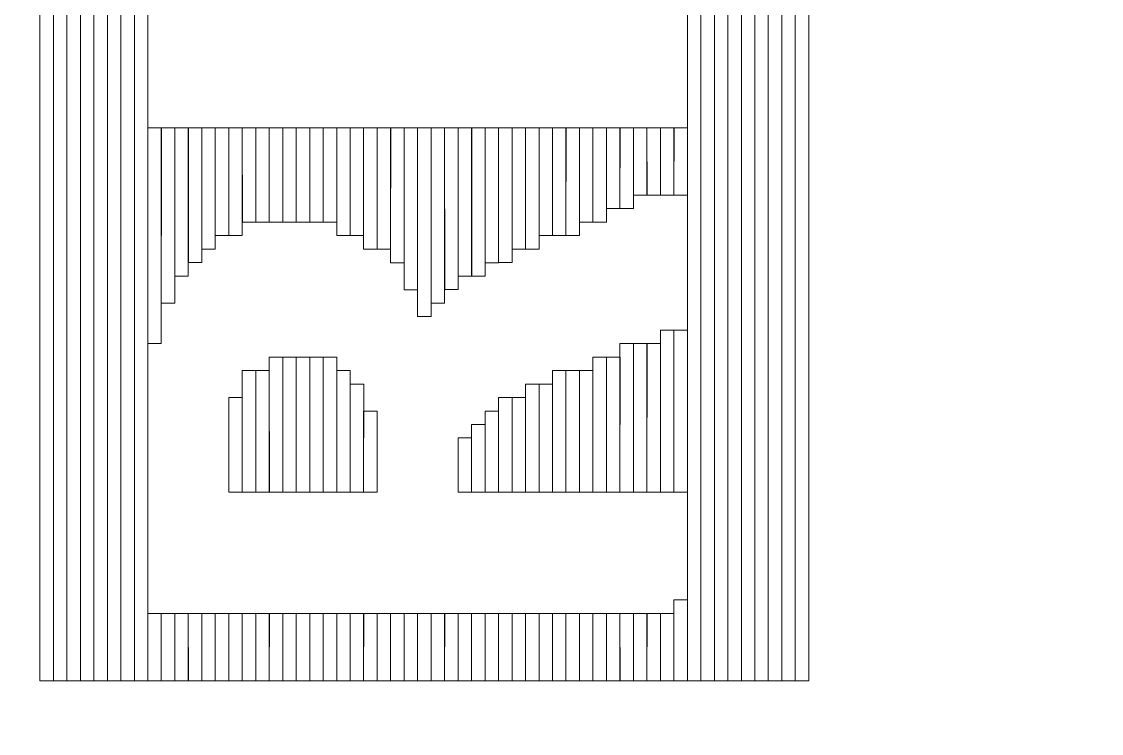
# Model space of a CAD drawing. Header units: millimetres. Extents: x -86 to 67, y -55 to 52.
# Drawn here: x -19.585 to -17.552, y -51.601 to -50.261 of the extents above; entities that cross this region are included whole.
import ezdxf

# ---------------------------------------------------------------- set-up
doc = ezdxf.new("R2010")
doc.units = ezdxf.units.MM
doc.header["$MEASUREMENT"] = 0
doc.layers.add('BG_OUTLINE', color=7, linetype='Continuous')
doc.layers.add('MA_PEN3', color=7, linetype='Continuous')

msp = doc.modelspace()

# ---------------------------------------------------------------- linework, layer by layer
at = {"layer": 'BG_OUTLINE', "color": 3, "lineweight": 9}
msp.add_open_spline([(-60.0926, 34.7331), (-60.0926, 34.7331), (63.7724, 34.7331), (63.7724, 34.7331), (63.7724, 34.7331), (64.585, 34.7336), (65.3646, 34.4113), (65.9396, 33.837), (65.9396, 33.837), (66.5146, 33.2627), (66.8379, 32.4797), (66.8384, 31.667), (66.8384, 31.667), (66.8384, 31.667), (66.8412, -52.28), (66.8412, -52.28), (66.8412, -52.28), (66.8412, -52.28), (66.8384, -52.1933), (66.8384, -52.1933), (66.8384, -52.1933), (66.8389, -53.006), (66.5166, -53.7856), (65.9424, -54.3606), (65.9424, -54.3606), (65.3681, -54.9356), (64.585, -55.2589), (63.7724, -55.2594), (63.7724, -55.2594), (63.7724, -55.2594), (-60.1869, -55.2594), (-60.1869, -55.2594), (-60.1869, -55.2594), (-60.1869, -55.2594), (-60.0853, -55.2518), (-60.0853, -55.2518), (-60.0853, -55.2518), (-60.8979, -55.2523), (-61.6775, -54.9299), (-62.2525, -54.3557), (-62.2525, -54.3557), (-62.8275, -53.7814), (-63.1508, -52.9984), (-63.1513, -52.1857), (-63.1513, -52.1857), (-63.1513, -52.1857), (-63.1587, 31.667), (-63.1587, 31.667), (-63.1587, 31.667), (-63.1592, 32.4797), (-62.8369, 33.2593), (-62.2626, 33.8343), (-62.2626, 33.8343), (-61.6883, 34.4093), (-60.9053, 34.7326), (-60.0926, 34.7331)], degree=3, knots=[0, 0, 0, 0, 0.071429, 0.071429, 0.071429, 0.071429, 0.142857, 0.142857, 0.142857, 0.142857, 0.214286, 0.214286, 0.214286, 0.214286, 0.285714, 0.285714, 0.285714, 0.285714, 0.357143, 0.357143, 0.357143, 0.357143, 0.428571, 0.428571, 0.428571, 0.428571, 0.5, 0.5, 0.5, 0.5, 0.571429, 0.571429, 0.571429, 0.571429, 0.642857, 0.642857, 0.642857, 0.642857, 0.714286, 0.714286, 0.714286, 0.714286, 0.785714, 0.785714, 0.785714, 0.785714, 0.857143, 0.857143, 0.857143, 0.857143, 0.928571, 0.928571, 0.928571, 0.928571, 1, 1, 1, 1], dxfattribs=at)
at = {"layer": 'MA_PEN3', "color": 5, "lineweight": 9}
for points in [[(-19.525, -51.5017), (-19.525, -51.5017), (-19.5504, -51.5017), (-19.5504, -51.5017), (-19.5504, -51.5017), (-19.5504, -51.5017), (-19.5504, -47.3615), (-19.5504, -47.3615), (-19.5504, -47.3615), (-19.5504, -47.3615), (-19.525, -47.3615), (-19.525, -47.3615), (-19.525, -47.3615), (-19.525, -47.3615), (-19.525, -51.5017), (-19.525, -51.5017)], [(-19.4996, -51.5017), (-19.4996, -51.5017), (-19.525, -51.5017), (-19.525, -51.5017), (-19.525, -51.5017), (-19.525, -51.5017), (-19.525, -47.3615), (-19.525, -47.3615), (-19.525, -47.3615), (-19.525, -47.3615), (-19.4996, -47.3615), (-19.4996, -47.3615), (-19.4996, -47.3615), (-19.4996, -47.3615), (-19.4996, -51.5017), (-19.4996, -51.5017)], [(-19.4742, -51.5017), (-19.4742, -51.5017), (-19.4996, -51.5017), (-19.4996, -51.5017), (-19.4996, -51.5017), (-19.4996, -51.5017), (-19.4996, -47.3615), (-19.4996, -47.3615), (-19.4996, -47.3615), (-19.4996, -47.3615), (-19.4742, -47.3615), (-19.4742, -47.3615), (-19.4742, -47.3615), (-19.4742, -47.3615), (-19.4742, -51.5017), (-19.4742, -51.5017)], [(-19.4488, -51.5017), (-19.4488, -51.5017), (-19.4742, -51.5017), (-19.4742, -51.5017), (-19.4742, -51.5017), (-19.4742, -51.5017), (-19.4742, -47.3615), (-19.4742, -47.3615), (-19.4742, -47.3615), (-19.4742, -47.3615), (-19.4488, -47.3615), (-19.4488, -47.3615), (-19.4488, -47.3615), (-19.4488, -47.3615), (-19.4488, -51.5017), (-19.4488, -51.5017)], [(-19.4232, -51.5017), (-19.4232, -51.5017), (-19.4486, -51.5017), (-19.4486, -51.5017), (-19.4486, -51.5017), (-19.4486, -51.5017), (-19.4488, -47.3615), (-19.4488, -47.3615), (-19.4488, -47.3615), (-19.4488, -47.3615), (-19.4234, -47.3615), (-19.4234, -47.3615), (-19.4234, -47.3615), (-19.4234, -47.3615), (-19.4232, -51.5017), (-19.4232, -51.5017)], [(-19.398, -51.5017), (-19.398, -51.5017), (-19.4234, -51.5017), (-19.4234, -51.5017), (-19.4234, -51.5017), (-19.4234, -51.5017), (-19.4234, -47.3615), (-19.4234, -47.3615), (-19.4234, -47.3615), (-19.4234, -47.3615), (-19.398, -47.3615), (-19.398, -47.3615), (-19.398, -47.3615), (-19.398, -47.3615), (-19.398, -51.5017), (-19.398, -51.5017)], [(-19.3726, -51.5017), (-19.3726, -51.5017), (-19.398, -51.5017), (-19.398, -51.5017), (-19.398, -51.5017), (-19.398, -51.5017), (-19.3978, -47.3615), (-19.3978, -47.3615), (-19.3978, -47.3615), (-19.3978, -47.3615), (-19.3724, -47.3615), (-19.3724, -47.3615), (-19.3724, -47.3615), (-19.3724, -47.3615), (-19.3726, -51.5017), (-19.3726, -51.5017)], [(-18.2802, -51.5017), (-18.2802, -51.5017), (-18.3056, -51.5017), (-18.3056, -51.5017), (-18.3056, -51.5017), (-18.3056, -51.5017), (-18.3058, -47.3615), (-18.3058, -47.3615), (-18.3058, -47.3615), (-18.3058, -47.3615), (-18.2804, -47.3615), (-18.2804, -47.3615), (-18.2804, -47.3615), (-18.2804, -47.3615), (-18.2802, -51.5017), (-18.2802, -51.5017)], [(-18.255, -51.5017), (-18.255, -51.5017), (-18.2804, -51.5017), (-18.2804, -51.5017), (-18.2804, -51.5017), (-18.2804, -51.5017), (-18.2804, -47.3615), (-18.2804, -47.3615), (-18.2804, -47.3615), (-18.2804, -47.3615), (-18.255, -47.3615), (-18.255, -47.3615), (-18.255, -47.3615), (-18.255, -47.3615), (-18.255, -51.5017), (-18.255, -51.5017)], [(-18.2296, -51.5017), (-18.2296, -51.5017), (-18.255, -51.5017), (-18.255, -51.5017), (-18.255, -51.5017), (-18.255, -51.5017), (-18.255, -47.3615), (-18.255, -47.3615), (-18.255, -47.3615), (-18.255, -47.3615), (-18.2296, -47.3615), (-18.2296, -47.3615), (-18.2296, -47.3615), (-18.2296, -47.3615), (-18.2296, -51.5017), (-18.2296, -51.5017)], [(-18.2042, -51.5017), (-18.2042, -51.5017), (-18.2296, -51.5017), (-18.2296, -51.5017), (-18.2296, -51.5017), (-18.2296, -51.5017), (-18.2296, -47.3615), (-18.2296, -47.3615), (-18.2296, -47.3615), (-18.2296, -47.3615), (-18.2042, -47.3615), (-18.2042, -47.3615), (-18.2042, -47.3615), (-18.2042, -47.3615), (-18.2042, -51.5017), (-18.2042, -51.5017)], [(-18.1788, -51.5017), (-18.1788, -51.5017), (-18.2042, -51.5017), (-18.2042, -51.5017), (-18.2042, -51.5017), (-18.2042, -51.5017), (-18.2042, -47.3615), (-18.2042, -47.3615), (-18.2042, -47.3615), (-18.2042, -47.3615), (-18.1788, -47.3615), (-18.1788, -47.3615), (-18.1788, -47.3615), (-18.1788, -47.3615), (-18.1788, -51.5017), (-18.1788, -51.5017)], [(-18.1534, -51.5017), (-18.1534, -51.5017), (-18.1788, -51.5017), (-18.1788, -51.5017), (-18.1788, -51.5017), (-18.1788, -51.5017), (-18.1786, -47.3615), (-18.1786, -47.3615), (-18.1786, -47.3615), (-18.1786, -47.3615), (-18.1532, -47.3615), (-18.1532, -47.3615), (-18.1532, -47.3615), (-18.1532, -47.3615), (-18.1534, -51.5017), (-18.1534, -51.5017)], [(-18.128, -51.5017), (-18.128, -51.5017), (-18.1534, -51.5017), (-18.1534, -51.5017), (-18.1534, -51.5017), (-18.1534, -51.5017), (-18.1534, -47.3615), (-18.1534, -47.3615), (-18.1534, -47.3615), (-18.1534, -47.3615), (-18.128, -47.3615), (-18.128, -47.3615), (-18.128, -47.3615), (-18.128, -47.3615), (-18.128, -51.5017), (-18.128, -51.5017)], [(-18.1026, -51.5017), (-18.1026, -51.5017), (-18.128, -51.5017), (-18.128, -51.5017), (-18.128, -51.5017), (-18.128, -51.5017), (-18.128, -47.3615), (-18.128, -47.3615), (-18.128, -47.3615), (-18.128, -47.3615), (-18.1026, -47.3615), (-18.1026, -47.3615), (-18.1026, -47.3615), (-18.1026, -47.3615), (-18.1026, -51.5017), (-18.1026, -51.5017)], [(-19.3472, -51.5017), (-19.3472, -51.5017), (-19.3726, -51.5017), (-19.3726, -51.5017), (-19.3726, -51.5017), (-19.3726, -51.5017), (-19.3726, -49.4951), (-19.3726, -49.4951), (-19.3726, -49.4951), (-19.3726, -49.4951), (-19.3472, -49.4951), (-19.3472, -49.4951), (-19.3472, -49.4951), (-19.3472, -49.4951), (-19.3472, -51.5017), (-19.3472, -51.5017)], [(-18.3058, -51.5017), (-18.3058, -51.5017), (-18.3312, -51.5017), (-18.3312, -51.5017), (-18.3312, -51.5017), (-18.3312, -51.5017), (-18.3312, -49.5713), (-18.3312, -49.5713), (-18.3312, -49.5713), (-18.3312, -49.5713), (-18.3058, -49.5713), (-18.3058, -49.5713), (-18.3058, -49.5713), (-18.3058, -49.5713), (-18.3058, -51.5017), (-18.3058, -51.5017)], [(-19.3218, -50.8667), (-19.3218, -50.8667), (-19.3472, -50.8667), (-19.3472, -50.8667), (-19.3472, -50.8667), (-19.3472, -50.8667), (-19.347, -50.4603), (-19.347, -50.4603), (-19.347, -50.4603), (-19.347, -50.4603), (-19.3216, -50.4603), (-19.3216, -50.4603), (-19.3216, -50.4603), (-19.3216, -50.4603), (-19.3218, -50.8667), (-19.3218, -50.8667)], [(-19.2964, -50.7905), (-19.2964, -50.7905), (-19.3218, -50.7905), (-19.3218, -50.7905), (-19.3218, -50.7905), (-19.3218, -50.7905), (-19.3218, -50.4603), (-19.3218, -50.4603), (-19.3218, -50.4603), (-19.3218, -50.4603), (-19.2964, -50.4603), (-19.2964, -50.4603), (-19.2964, -50.4603), (-19.2964, -50.4603), (-19.2964, -50.7905), (-19.2964, -50.7905)], [(-19.271, -50.7397), (-19.271, -50.7397), (-19.2964, -50.7397), (-19.2964, -50.7397), (-19.2964, -50.7397), (-19.2964, -50.7397), (-19.2964, -50.4603), (-19.2964, -50.4603), (-19.2964, -50.4603), (-19.2964, -50.4603), (-19.271, -50.4603), (-19.271, -50.4603), (-19.271, -50.4603), (-19.271, -50.4603), (-19.271, -50.7397), (-19.271, -50.7397)], [(-19.2454, -50.7143), (-19.2454, -50.7143), (-19.2708, -50.7143), (-19.2708, -50.7143), (-19.2708, -50.7143), (-19.2708, -50.7143), (-19.2708, -50.4603), (-19.2708, -50.4603), (-19.2708, -50.4603), (-19.2708, -50.4603), (-19.2454, -50.4603), (-19.2454, -50.4603), (-19.2454, -50.4603), (-19.2454, -50.4603), (-19.2454, -50.7143), (-19.2454, -50.7143)], [(-19.2202, -50.6889), (-19.2202, -50.6889), (-19.2456, -50.6889), (-19.2456, -50.6889), (-19.2456, -50.6889), (-19.2456, -50.6889), (-19.2456, -50.4603), (-19.2456, -50.4603), (-19.2456, -50.4603), (-19.2456, -50.4603), (-19.2202, -50.4603), (-19.2202, -50.4603), (-19.2202, -50.4603), (-19.2202, -50.4603), (-19.2202, -50.6889), (-19.2202, -50.6889)], [(-19.1948, -50.6635), (-19.1948, -50.6635), (-19.2202, -50.6635), (-19.2202, -50.6635), (-19.2202, -50.6635), (-19.2202, -50.6635), (-19.2202, -50.4603), (-19.2202, -50.4603), (-19.2202, -50.4603), (-19.2202, -50.4603), (-19.1948, -50.4603), (-19.1948, -50.4603), (-19.1948, -50.4603), (-19.1948, -50.4603), (-19.1948, -50.6635), (-19.1948, -50.6635)], [(-19.1694, -50.6635), (-19.1694, -50.6635), (-19.1948, -50.6635), (-19.1948, -50.6635), (-19.1948, -50.6635), (-19.1948, -50.6635), (-19.1948, -50.4603), (-19.1948, -50.4603), (-19.1948, -50.4603), (-19.1948, -50.4603), (-19.1694, -50.4603), (-19.1694, -50.4603), (-19.1694, -50.4603), (-19.1694, -50.4603), (-19.1694, -50.6635), (-19.1694, -50.6635)], [(-19.1438, -50.6381), (-19.1438, -50.6381), (-19.1692, -50.6381), (-19.1692, -50.6381), (-19.1692, -50.6381), (-19.1692, -50.6381), (-19.1694, -50.4606), (-19.1694, -50.4606), (-19.1694, -50.4606), (-19.1694, -50.4606), (-19.144, -50.4605), (-19.144, -50.4605), (-19.144, -50.4605), (-19.144, -50.4605), (-19.1438, -50.6381), (-19.1438, -50.6381)], [(-19.1186, -50.6381), (-19.1186, -50.6381), (-19.144, -50.6381), (-19.144, -50.6381), (-19.144, -50.6381), (-19.144, -50.6381), (-19.144, -50.4603), (-19.144, -50.4603), (-19.144, -50.4603), (-19.144, -50.4603), (-19.1186, -50.4603), (-19.1186, -50.4603), (-19.1186, -50.4603), (-19.1186, -50.4603), (-19.1186, -50.6381), (-19.1186, -50.6381)], [(-19.0932, -50.6381), (-19.0932, -50.6381), (-19.1186, -50.6381), (-19.1186, -50.6381), (-19.1186, -50.6381), (-19.1186, -50.6381), (-19.1186, -50.4603), (-19.1186, -50.4603), (-19.1186, -50.4603), (-19.1186, -50.4603), (-19.0932, -50.4603), (-19.0932, -50.4603), (-19.0932, -50.4603), (-19.0932, -50.4603), (-19.0932, -50.6381), (-19.0932, -50.6381)], [(-19.0676, -50.6381), (-19.0676, -50.6381), (-19.093, -50.6381), (-19.093, -50.6381), (-19.093, -50.6381), (-19.093, -50.6381), (-19.093, -50.4603), (-19.093, -50.4603), (-19.093, -50.4603), (-19.093, -50.4603), (-19.0676, -50.4603), (-19.0676, -50.4603), (-19.0676, -50.4603), (-19.0676, -50.4603), (-19.0676, -50.6381), (-19.0676, -50.6381)], [(-19.0424, -50.6381), (-19.0424, -50.6381), (-19.0678, -50.6381), (-19.0678, -50.6381), (-19.0678, -50.6381), (-19.0678, -50.6381), (-19.0678, -50.4603), (-19.0678, -50.4603), (-19.0678, -50.4603), (-19.0678, -50.4603), (-19.0424, -50.4603), (-19.0424, -50.4603), (-19.0424, -50.4603), (-19.0424, -50.4603), (-19.0424, -50.6381), (-19.0424, -50.6381)], [(-19.017, -50.6381), (-19.017, -50.6381), (-19.0424, -50.6381), (-19.0424, -50.6381), (-19.0424, -50.6381), (-19.0424, -50.6381), (-19.0424, -50.4603), (-19.0424, -50.4603), (-19.0424, -50.4603), (-19.0424, -50.4603), (-19.017, -50.4603), (-19.017, -50.4603), (-19.017, -50.4603), (-19.017, -50.4603), (-19.017, -50.6381), (-19.017, -50.6381)], [(-18.9916, -50.6381), (-18.9916, -50.6381), (-19.017, -50.6381), (-19.017, -50.6381), (-19.017, -50.6381), (-19.017, -50.6381), (-19.017, -50.4603), (-19.017, -50.4603), (-19.017, -50.4603), (-19.017, -50.4603), (-18.9916, -50.4603), (-18.9916, -50.4603), (-18.9916, -50.4603), (-18.9916, -50.4603), (-18.9916, -50.6381), (-18.9916, -50.6381)], [(-18.9662, -50.6635), (-18.9662, -50.6635), (-18.9916, -50.6635), (-18.9916, -50.6635), (-18.9916, -50.6635), (-18.9916, -50.6635), (-18.9916, -50.4605), (-18.9916, -50.4605), (-18.9916, -50.4605), (-18.9916, -50.4605), (-18.9662, -50.4605), (-18.9662, -50.4605), (-18.9662, -50.4605), (-18.9662, -50.4605), (-18.9662, -50.6635), (-18.9662, -50.6635)], [(-18.9408, -50.6635), (-18.9408, -50.6635), (-18.9662, -50.6635), (-18.9662, -50.6635), (-18.9662, -50.6635), (-18.9662, -50.6635), (-18.9662, -50.4603), (-18.9662, -50.4603), (-18.9662, -50.4603), (-18.9662, -50.4603), (-18.9408, -50.4603), (-18.9408, -50.4603), (-18.9408, -50.4603), (-18.9408, -50.4603), (-18.9408, -50.6635), (-18.9408, -50.6635)], [(-18.9154, -50.6889), (-18.9154, -50.6889), (-18.9408, -50.6889), (-18.9408, -50.6889), (-18.9408, -50.6889), (-18.9408, -50.6889), (-18.9408, -50.4603), (-18.9408, -50.4603), (-18.9408, -50.4603), (-18.9408, -50.4603), (-18.9154, -50.4603), (-18.9154, -50.4603), (-18.9154, -50.4603), (-18.9154, -50.4603), (-18.9154, -50.6889), (-18.9154, -50.6889)], [(-18.89, -50.6889), (-18.89, -50.6889), (-18.9154, -50.6889), (-18.9154, -50.6889), (-18.9154, -50.6889), (-18.9154, -50.6889), (-18.9152, -50.4603), (-18.9152, -50.4603), (-18.9152, -50.4603), (-18.9152, -50.4603), (-18.8898, -50.4603), (-18.8898, -50.4603), (-18.8898, -50.4603), (-18.8898, -50.4603), (-18.89, -50.6889), (-18.89, -50.6889)], [(-18.8646, -50.7145), (-18.8646, -50.7145), (-18.89, -50.7145), (-18.89, -50.7145), (-18.89, -50.7145), (-18.89, -50.7145), (-18.89, -50.4603), (-18.89, -50.4603), (-18.89, -50.4603), (-18.89, -50.4603), (-18.8646, -50.4603), (-18.8646, -50.4603), (-18.8646, -50.4603), (-18.8646, -50.4603), (-18.8646, -50.7145), (-18.8646, -50.7145)], [(-18.8392, -50.7653), (-18.8392, -50.7653), (-18.8646, -50.7653), (-18.8646, -50.7653), (-18.8646, -50.7653), (-18.8646, -50.7653), (-18.8646, -50.4603), (-18.8646, -50.4603), (-18.8646, -50.4603), (-18.8646, -50.4603), (-18.8392, -50.4603), (-18.8392, -50.4603), (-18.8392, -50.4603), (-18.8392, -50.4603), (-18.8392, -50.7653), (-18.8392, -50.7653)], [(-18.8138, -50.8159), (-18.8138, -50.8159), (-18.8392, -50.8159), (-18.8392, -50.8159), (-18.8392, -50.8159), (-18.8392, -50.8159), (-18.8392, -50.4603), (-18.8392, -50.4603), (-18.8392, -50.4603), (-18.8392, -50.4603), (-18.8138, -50.4603), (-18.8138, -50.4603), (-18.8138, -50.4603), (-18.8138, -50.4603), (-18.8138, -50.8159), (-18.8138, -50.8159)], [(-18.7884, -50.7905), (-18.7884, -50.7905), (-18.8138, -50.7905), (-18.8138, -50.7905), (-18.8138, -50.7905), (-18.8138, -50.7905), (-18.8138, -50.4605), (-18.8138, -50.4605), (-18.8138, -50.4605), (-18.8138, -50.4605), (-18.7884, -50.4605), (-18.7884, -50.4605), (-18.7884, -50.4605), (-18.7884, -50.4605), (-18.7884, -50.7905), (-18.7884, -50.7905)], [(-18.7628, -50.7651), (-18.7628, -50.7651), (-18.7882, -50.7651), (-18.7882, -50.7651), (-18.7882, -50.7651), (-18.7882, -50.7651), (-18.7884, -50.4603), (-18.7884, -50.4603), (-18.7884, -50.4603), (-18.7884, -50.4603), (-18.763, -50.4603), (-18.763, -50.4603), (-18.763, -50.4603), (-18.763, -50.4603), (-18.7628, -50.7651), (-18.7628, -50.7651)], [(-18.7376, -50.7397), (-18.7376, -50.7397), (-18.763, -50.7397), (-18.763, -50.7397), (-18.763, -50.7397), (-18.763, -50.7397), (-18.763, -50.4603), (-18.763, -50.4603), (-18.763, -50.4603), (-18.763, -50.4603), (-18.7376, -50.4603), (-18.7376, -50.4603), (-18.7376, -50.4603), (-18.7376, -50.4603), (-18.7376, -50.7397), (-18.7376, -50.7397)], [(-18.712, -50.7397), (-18.712, -50.7397), (-18.7374, -50.7397), (-18.7374, -50.7397), (-18.7374, -50.7397), (-18.7374, -50.7397), (-18.7374, -50.4603), (-18.7374, -50.4603), (-18.7374, -50.4603), (-18.7374, -50.4603), (-18.712, -50.4603), (-18.712, -50.4603), (-18.712, -50.4603), (-18.712, -50.4603), (-18.712, -50.7397), (-18.712, -50.7397)], [(-18.6868, -50.7145), (-18.6868, -50.7145), (-18.7122, -50.7145), (-18.7122, -50.7145), (-18.7122, -50.7145), (-18.7122, -50.7145), (-18.7122, -50.4603), (-18.7122, -50.4603), (-18.7122, -50.4603), (-18.7122, -50.4603), (-18.6868, -50.4603), (-18.6868, -50.4603), (-18.6868, -50.4603), (-18.6868, -50.4603), (-18.6868, -50.7145), (-18.6868, -50.7145)], [(-18.6614, -50.7143), (-18.6614, -50.7143), (-18.6868, -50.7143), (-18.6868, -50.7143), (-18.6868, -50.7143), (-18.6868, -50.7143), (-18.6868, -50.4603), (-18.6868, -50.4603), (-18.6868, -50.4603), (-18.6868, -50.4603), (-18.6614, -50.4603), (-18.6614, -50.4603), (-18.6614, -50.4603), (-18.6614, -50.4603), (-18.6614, -50.7143), (-18.6614, -50.7143)], [(-18.636, -50.6889), (-18.636, -50.6889), (-18.6614, -50.6889), (-18.6614, -50.6889), (-18.6614, -50.6889), (-18.6614, -50.6889), (-18.6612, -50.4603), (-18.6612, -50.4603), (-18.6612, -50.4603), (-18.6612, -50.4603), (-18.6358, -50.4603), (-18.6358, -50.4603), (-18.6358, -50.4603), (-18.6358, -50.4603), (-18.636, -50.6889), (-18.636, -50.6889)], [(-18.6106, -50.6889), (-18.6106, -50.6889), (-18.636, -50.6889), (-18.636, -50.6889), (-18.636, -50.6889), (-18.636, -50.6889), (-18.636, -50.4605), (-18.636, -50.4605), (-18.636, -50.4605), (-18.636, -50.4605), (-18.6106, -50.4605), (-18.6106, -50.4605), (-18.6106, -50.4605), (-18.6106, -50.4605), (-18.6106, -50.6889), (-18.6106, -50.6889)], [(-18.5852, -50.6635), (-18.5852, -50.6635), (-18.6106, -50.6635), (-18.6106, -50.6635), (-18.6106, -50.6635), (-18.6106, -50.6635), (-18.6106, -50.4603), (-18.6106, -50.4603), (-18.6106, -50.4603), (-18.6106, -50.4603), (-18.5852, -50.4603), (-18.5852, -50.4603), (-18.5852, -50.4603), (-18.5852, -50.4603), (-18.5852, -50.6635), (-18.5852, -50.6635)], [(-18.5598, -50.6635), (-18.5598, -50.6635), (-18.5852, -50.6635), (-18.5852, -50.6635), (-18.5852, -50.6635), (-18.5852, -50.6635), (-18.5852, -50.4603), (-18.5852, -50.4603), (-18.5852, -50.4603), (-18.5852, -50.4603), (-18.5598, -50.4603), (-18.5598, -50.4603), (-18.5598, -50.4603), (-18.5598, -50.4603), (-18.5598, -50.6635), (-18.5598, -50.6635)], [(-18.5344, -50.6635), (-18.5344, -50.6635), (-18.5598, -50.6635), (-18.5598, -50.6635), (-18.5598, -50.6635), (-18.5598, -50.6635), (-18.5596, -50.4603), (-18.5596, -50.4603), (-18.5596, -50.4603), (-18.5596, -50.4603), (-18.5342, -50.4603), (-18.5342, -50.4603), (-18.5342, -50.4603), (-18.5342, -50.4603), (-18.5344, -50.6635), (-18.5344, -50.6635)], [(-18.509, -50.6381), (-18.509, -50.6381), (-18.5344, -50.6381), (-18.5344, -50.6381), (-18.5344, -50.6381), (-18.5344, -50.6381), (-18.5344, -50.4603), (-18.5344, -50.4603), (-18.5344, -50.4603), (-18.5344, -50.4603), (-18.509, -50.4603), (-18.509, -50.4603), (-18.509, -50.4603), (-18.509, -50.4603), (-18.509, -50.6381), (-18.509, -50.6381)], [(-18.4836, -50.6381), (-18.4836, -50.6381), (-18.509, -50.6381), (-18.509, -50.6381), (-18.509, -50.6381), (-18.509, -50.6381), (-18.509, -50.4603), (-18.509, -50.4603), (-18.509, -50.4603), (-18.509, -50.4603), (-18.4836, -50.4603), (-18.4836, -50.4603), (-18.4836, -50.4603), (-18.4836, -50.4603), (-18.4836, -50.6381), (-18.4836, -50.6381)], [(-18.4582, -50.6127), (-18.4582, -50.6127), (-18.4836, -50.6127), (-18.4836, -50.6127), (-18.4836, -50.6127), (-18.4836, -50.6127), (-18.4834, -50.4603), (-18.4834, -50.4603), (-18.4834, -50.4603), (-18.4834, -50.4603), (-18.458, -50.4603), (-18.458, -50.4603), (-18.458, -50.4603), (-18.458, -50.4603), (-18.4582, -50.6127), (-18.4582, -50.6127)], [(-18.4328, -50.6127), (-18.4328, -50.6127), (-18.4582, -50.6127), (-18.4582, -50.6127), (-18.4582, -50.6127), (-18.4582, -50.6127), (-18.4582, -50.4605), (-18.4582, -50.4605), (-18.4582, -50.4605), (-18.4582, -50.4605), (-18.4328, -50.4605), (-18.4328, -50.4605), (-18.4328, -50.4605), (-18.4328, -50.4605), (-18.4328, -50.6127), (-18.4328, -50.6127)], [(-18.4072, -50.5873), (-18.4072, -50.5873), (-18.4326, -50.5873), (-18.4326, -50.5873), (-18.4326, -50.5873), (-18.4326, -50.5873), (-18.4328, -50.4603), (-18.4328, -50.4603), (-18.4328, -50.4603), (-18.4328, -50.4603), (-18.4074, -50.4603), (-18.4074, -50.4603), (-18.4074, -50.4603), (-18.4074, -50.4603), (-18.4072, -50.5873), (-18.4072, -50.5873)], [(-18.382, -50.5873), (-18.382, -50.5873), (-18.4074, -50.5873), (-18.4074, -50.5873), (-18.4074, -50.5873), (-18.4074, -50.5873), (-18.4074, -50.4603), (-18.4074, -50.4603), (-18.4074, -50.4603), (-18.4074, -50.4603), (-18.382, -50.4603), (-18.382, -50.4603), (-18.382, -50.4603), (-18.382, -50.4603), (-18.382, -50.5873), (-18.382, -50.5873)], [(-18.3566, -50.5873), (-18.3566, -50.5873), (-18.382, -50.5873), (-18.382, -50.5873), (-18.382, -50.5873), (-18.382, -50.5873), (-18.3818, -50.4603), (-18.3818, -50.4603), (-18.3818, -50.4603), (-18.3818, -50.4603), (-18.3564, -50.4603), (-18.3564, -50.4603), (-18.3564, -50.4603), (-18.3564, -50.4603), (-18.3566, -50.5873), (-18.3566, -50.5873)], [(-18.3312, -50.5873), (-18.3312, -50.5873), (-18.3566, -50.5873), (-18.3566, -50.5873), (-18.3566, -50.5873), (-18.3566, -50.5873), (-18.3566, -50.4603), (-18.3566, -50.4603), (-18.3566, -50.4603), (-18.3566, -50.4603), (-18.3312, -50.4603), (-18.3312, -50.4603), (-18.3312, -50.4603), (-18.3312, -50.4603), (-18.3312, -50.5873), (-18.3312, -50.5873)], [(-18.3566, -51.1461), (-18.3566, -51.1461), (-18.382, -51.1461), (-18.382, -51.1461), (-18.382, -51.1461), (-18.382, -51.1461), (-18.382, -50.8413), (-18.382, -50.8413), (-18.382, -50.8413), (-18.382, -50.8413), (-18.3566, -50.8413), (-18.3566, -50.8413), (-18.3566, -50.8413), (-18.3566, -50.8413), (-18.3566, -51.1461), (-18.3566, -51.1461)], [(-18.3312, -51.1461), (-18.3312, -51.1461), (-18.3566, -51.1461), (-18.3566, -51.1461), (-18.3566, -51.1461), (-18.3566, -51.1461), (-18.3566, -50.8413), (-18.3566, -50.8413), (-18.3566, -50.8413), (-18.3566, -50.8413), (-18.3312, -50.8413), (-18.3312, -50.8413), (-18.3312, -50.8413), (-18.3312, -50.8413), (-18.3312, -51.1461), (-18.3312, -51.1461)], [(-18.4328, -51.1461), (-18.4328, -51.1461), (-18.4582, -51.1461), (-18.4582, -51.1461), (-18.4582, -51.1461), (-18.4582, -51.1461), (-18.4582, -50.8667), (-18.4582, -50.8667), (-18.4582, -50.8667), (-18.4582, -50.8667), (-18.4328, -50.8667), (-18.4328, -50.8667), (-18.4328, -50.8667), (-18.4328, -50.8667), (-18.4328, -51.1461), (-18.4328, -51.1461)], [(-18.4074, -51.1461), (-18.4074, -51.1461), (-18.4328, -51.1461), (-18.4328, -51.1461), (-18.4328, -51.1461), (-18.4328, -51.1461), (-18.4326, -50.8667), (-18.4326, -50.8667), (-18.4326, -50.8667), (-18.4326, -50.8667), (-18.4072, -50.8667), (-18.4072, -50.8667), (-18.4072, -50.8667), (-18.4072, -50.8667), (-18.4074, -51.1461), (-18.4074, -51.1461)], [(-18.382, -51.1461), (-18.382, -51.1461), (-18.4074, -51.1461), (-18.4074, -51.1461), (-18.4074, -51.1461), (-18.4074, -51.1461), (-18.4074, -50.8667), (-18.4074, -50.8667), (-18.4074, -50.8667), (-18.4074, -50.8667), (-18.382, -50.8667), (-18.382, -50.8667), (-18.382, -50.8667), (-18.382, -50.8667), (-18.382, -51.1461), (-18.382, -51.1461)], [(-19.0932, -51.1461), (-19.0932, -51.1461), (-19.1186, -51.1461), (-19.1186, -51.1461), (-19.1186, -51.1461), (-19.1186, -51.1461), (-19.1186, -50.8921), (-19.1186, -50.8921), (-19.1186, -50.8921), (-19.1186, -50.8921), (-19.0932, -50.8921), (-19.0932, -50.8921), (-19.0932, -50.8921), (-19.0932, -50.8921), (-19.0932, -51.1461), (-19.0932, -51.1461)], [(-19.0678, -51.1461), (-19.0678, -51.1461), (-19.0932, -51.1461), (-19.0932, -51.1461), (-19.0932, -51.1461), (-19.0932, -51.1461), (-19.093, -50.8921), (-19.093, -50.8921), (-19.093, -50.8921), (-19.093, -50.8921), (-19.0676, -50.8921), (-19.0676, -50.8921), (-19.0676, -50.8921), (-19.0676, -50.8921), (-19.0678, -51.1461), (-19.0678, -51.1461)], [(-19.0424, -51.1461), (-19.0424, -51.1461), (-19.0678, -51.1461), (-19.0678, -51.1461), (-19.0678, -51.1461), (-19.0678, -51.1461), (-19.0678, -50.8923), (-19.0678, -50.8923), (-19.0678, -50.8923), (-19.0678, -50.8923), (-19.0424, -50.8923), (-19.0424, -50.8923), (-19.0424, -50.8923), (-19.0424, -50.8923), (-19.0424, -51.1461), (-19.0424, -51.1461)], [(-19.017, -51.1461), (-19.017, -51.1461), (-19.0424, -51.1461), (-19.0424, -51.1461), (-19.0424, -51.1461), (-19.0424, -51.1461), (-19.0424, -50.8921), (-19.0424, -50.8921), (-19.0424, -50.8921), (-19.0424, -50.8921), (-19.017, -50.8921), (-19.017, -50.8921), (-19.017, -50.8921), (-19.017, -50.8921), (-19.017, -51.1461), (-19.017, -51.1461)], [(-18.9916, -51.1461), (-18.9916, -51.1461), (-19.017, -51.1461), (-19.017, -51.1461), (-19.017, -51.1461), (-19.017, -51.1461), (-19.017, -50.8921), (-19.017, -50.8921), (-19.017, -50.8921), (-19.017, -50.8921), (-18.9916, -50.8921), (-18.9916, -50.8921), (-18.9916, -50.8921), (-18.9916, -50.8921), (-18.9916, -51.1461), (-18.9916, -51.1461)], [(-18.4836, -51.1461), (-18.4836, -51.1461), (-18.509, -51.1461), (-18.509, -51.1461), (-18.509, -51.1461), (-18.509, -51.1461), (-18.509, -50.8921), (-18.509, -50.8921), (-18.509, -50.8921), (-18.509, -50.8921), (-18.4836, -50.8921), (-18.4836, -50.8921), (-18.4836, -50.8921), (-18.4836, -50.8921), (-18.4836, -51.1461), (-18.4836, -51.1461)], [(-18.4582, -51.1461), (-18.4582, -51.1461), (-18.4836, -51.1461), (-18.4836, -51.1461), (-18.4836, -51.1461), (-18.4836, -51.1461), (-18.4834, -50.8921), (-18.4834, -50.8921), (-18.4834, -50.8921), (-18.4834, -50.8921), (-18.458, -50.8921), (-18.458, -50.8921), (-18.458, -50.8921), (-18.458, -50.8921), (-18.4582, -51.1461), (-18.4582, -51.1461)], [(-19.144, -51.1461), (-19.144, -51.1461), (-19.1694, -51.1461), (-19.1694, -51.1461), (-19.1694, -51.1461), (-19.1694, -51.1461), (-19.1694, -50.9175), (-19.1694, -50.9175), (-19.1694, -50.9175), (-19.1694, -50.9175), (-19.144, -50.9175), (-19.144, -50.9175), (-19.144, -50.9175), (-19.144, -50.9175), (-19.144, -51.1461), (-19.144, -51.1461)], [(-19.1184, -51.1461), (-19.1184, -51.1461), (-19.1438, -51.1461), (-19.1438, -51.1461), (-19.1438, -51.1461), (-19.1438, -51.1461), (-19.144, -50.9175), (-19.144, -50.9175), (-19.144, -50.9175), (-19.144, -50.9175), (-19.1186, -50.9175), (-19.1186, -50.9175), (-19.1186, -50.9175), (-19.1186, -50.9175), (-19.1184, -51.1461), (-19.1184, -51.1461)], [(-18.9662, -51.1461), (-18.9662, -51.1461), (-18.9916, -51.1461), (-18.9916, -51.1461), (-18.9916, -51.1461), (-18.9916, -51.1461), (-18.9916, -50.9175), (-18.9916, -50.9175), (-18.9916, -50.9175), (-18.9916, -50.9175), (-18.9662, -50.9175), (-18.9662, -50.9175), (-18.9662, -50.9175), (-18.9662, -50.9175), (-18.9662, -51.1461), (-18.9662, -51.1461)], [(-18.5598, -51.1461), (-18.5598, -51.1461), (-18.5852, -51.1461), (-18.5852, -51.1461), (-18.5852, -51.1461), (-18.5852, -51.1461), (-18.5852, -50.9175), (-18.5852, -50.9175), (-18.5852, -50.9175), (-18.5852, -50.9175), (-18.5598, -50.9175), (-18.5598, -50.9175), (-18.5598, -50.9175), (-18.5598, -50.9175), (-18.5598, -51.1461), (-18.5598, -51.1461)], [(-18.5344, -51.1461), (-18.5344, -51.1461), (-18.5598, -51.1461), (-18.5598, -51.1461), (-18.5598, -51.1461), (-18.5598, -51.1461), (-18.5598, -50.9175), (-18.5598, -50.9175), (-18.5598, -50.9175), (-18.5598, -50.9175), (-18.5344, -50.9175), (-18.5344, -50.9175), (-18.5344, -50.9175), (-18.5344, -50.9175), (-18.5344, -51.1461), (-18.5344, -51.1461)], [(-18.509, -51.1461), (-18.509, -51.1461), (-18.5344, -51.1461), (-18.5344, -51.1461), (-18.5344, -51.1461), (-18.5344, -51.1461), (-18.5344, -50.9175), (-18.5344, -50.9175), (-18.5344, -50.9175), (-18.5344, -50.9175), (-18.509, -50.9175), (-18.509, -50.9175), (-18.509, -50.9175), (-18.509, -50.9175), (-18.509, -51.1461), (-18.509, -51.1461)], [(-18.9408, -51.1461), (-18.9408, -51.1461), (-18.9662, -51.1461), (-18.9662, -51.1461), (-18.9662, -51.1461), (-18.9662, -51.1461), (-18.966, -50.9429), (-18.966, -50.9429), (-18.966, -50.9429), (-18.966, -50.9429), (-18.9406, -50.9429), (-18.9406, -50.9429), (-18.9406, -50.9429), (-18.9406, -50.9429), (-18.9408, -51.1461), (-18.9408, -51.1461)], [(-18.6106, -51.1461), (-18.6106, -51.1461), (-18.636, -51.1461), (-18.636, -51.1461), (-18.636, -51.1461), (-18.636, -51.1461), (-18.636, -50.9429), (-18.636, -50.9429), (-18.636, -50.9429), (-18.636, -50.9429), (-18.6106, -50.9429), (-18.6106, -50.9429), (-18.6106, -50.9429), (-18.6106, -50.9429), (-18.6106, -51.1461), (-18.6106, -51.1461)], [(-18.5852, -51.1461), (-18.5852, -51.1461), (-18.6106, -51.1461), (-18.6106, -51.1461), (-18.6106, -51.1461), (-18.6106, -51.1461), (-18.6104, -50.9429), (-18.6104, -50.9429), (-18.6104, -50.9429), (-18.6104, -50.9429), (-18.585, -50.9429), (-18.585, -50.9429), (-18.585, -50.9429), (-18.585, -50.9429), (-18.5852, -51.1461), (-18.5852, -51.1461)], [(-19.1694, -51.1461), (-19.1694, -51.1461), (-19.1948, -51.1461), (-19.1948, -51.1461), (-19.1948, -51.1461), (-19.1948, -51.1461), (-19.1948, -50.9683), (-19.1948, -50.9683), (-19.1948, -50.9683), (-19.1948, -50.9683), (-19.1694, -50.9683), (-19.1694, -50.9683), (-19.1694, -50.9683), (-19.1694, -50.9683), (-19.1694, -51.1461), (-19.1694, -51.1461)], [(-18.6614, -51.1461), (-18.6614, -51.1461), (-18.6868, -51.1461), (-18.6868, -51.1461), (-18.6868, -51.1461), (-18.6868, -51.1461), (-18.6868, -50.9683), (-18.6868, -50.9683), (-18.6868, -50.9683), (-18.6868, -50.9683), (-18.6614, -50.9683), (-18.6614, -50.9683), (-18.6614, -50.9683), (-18.6614, -50.9683), (-18.6614, -51.1461), (-18.6614, -51.1461)], [(-18.6358, -51.1461), (-18.6358, -51.1461), (-18.6612, -51.1461), (-18.6612, -51.1461), (-18.6612, -51.1461), (-18.6612, -51.1461), (-18.6614, -50.9683), (-18.6614, -50.9683), (-18.6614, -50.9683), (-18.6614, -50.9683), (-18.636, -50.9683), (-18.636, -50.9683), (-18.636, -50.9683), (-18.636, -50.9683), (-18.6358, -51.1461), (-18.6358, -51.1461)], [(-18.9154, -51.1461), (-18.9154, -51.1461), (-18.9408, -51.1461), (-18.9408, -51.1461), (-18.9408, -51.1461), (-18.9408, -51.1461), (-18.9408, -50.9937), (-18.9408, -50.9937), (-18.9408, -50.9937), (-18.9408, -50.9937), (-18.9154, -50.9937), (-18.9154, -50.9937), (-18.9154, -50.9937), (-18.9154, -50.9937), (-18.9154, -51.1461), (-18.9154, -51.1461)], [(-18.6868, -51.1461), (-18.6868, -51.1461), (-18.7122, -51.1461), (-18.7122, -51.1461), (-18.7122, -51.1461), (-18.7122, -51.1461), (-18.7122, -50.9937), (-18.7122, -50.9937), (-18.7122, -50.9937), (-18.7122, -50.9937), (-18.6868, -50.9937), (-18.6868, -50.9937), (-18.6868, -50.9937), (-18.6868, -50.9937), (-18.6868, -51.1461), (-18.6868, -51.1461)], [(-18.7122, -51.1461), (-18.7122, -51.1461), (-18.7376, -51.1461), (-18.7376, -51.1461), (-18.7376, -51.1461), (-18.7376, -51.1461), (-18.7376, -51.0191), (-18.7376, -51.0191), (-18.7376, -51.0191), (-18.7376, -51.0191), (-18.7122, -51.0191), (-18.7122, -51.0191), (-18.7122, -51.0191), (-18.7122, -51.0191), (-18.7122, -51.1461), (-18.7122, -51.1461)], [(-18.7376, -51.1461), (-18.7376, -51.1461), (-18.763, -51.1461), (-18.763, -51.1461), (-18.763, -51.1461), (-18.763, -51.1461), (-18.763, -51.0442), (-18.763, -51.0442), (-18.763, -51.0442), (-18.763, -51.0442), (-18.7376, -51.0442), (-18.7376, -51.0442), (-18.7376, -51.0442), (-18.7376, -51.0442), (-18.7376, -51.1461), (-18.7376, -51.1461)], [(-18.3312, -51.5017), (-18.3312, -51.5017), (-18.3566, -51.5017), (-18.3566, -51.5017), (-18.3566, -51.5017), (-18.3566, -51.5017), (-18.3566, -51.3493), (-18.3566, -51.3493), (-18.3566, -51.3493), (-18.3566, -51.3493), (-18.3312, -51.3493), (-18.3312, -51.3493), (-18.3312, -51.3493), (-18.3312, -51.3493), (-18.3312, -51.5017), (-18.3312, -51.5017)], [(-19.3218, -51.5017), (-19.3218, -51.5017), (-19.3472, -51.5017), (-19.3472, -51.5017), (-19.3472, -51.5017), (-19.3472, -51.5017), (-19.3472, -51.3747), (-19.3472, -51.3747), (-19.3472, -51.3747), (-19.3472, -51.3747), (-19.3218, -51.3747), (-19.3218, -51.3747), (-19.3218, -51.3747), (-19.3218, -51.3747), (-19.3218, -51.5017), (-19.3218, -51.5017)], [(-19.2964, -51.5017), (-19.2964, -51.5017), (-19.3218, -51.5017), (-19.3218, -51.5017), (-19.3218, -51.5017), (-19.3218, -51.5017), (-19.3218, -51.3747), (-19.3218, -51.3747), (-19.3218, -51.3747), (-19.3218, -51.3747), (-19.2964, -51.3747), (-19.2964, -51.3747), (-19.2964, -51.3747), (-19.2964, -51.3747), (-19.2964, -51.5017), (-19.2964, -51.5017)], [(-19.271, -51.5017), (-19.271, -51.5017), (-19.2964, -51.5017), (-19.2964, -51.5017), (-19.2964, -51.5017), (-19.2964, -51.5017), (-19.2964, -51.3749), (-19.2964, -51.3749), (-19.2964, -51.3749), (-19.2964, -51.3749), (-19.271, -51.3749), (-19.271, -51.3749), (-19.271, -51.3749), (-19.271, -51.3749), (-19.271, -51.5017), (-19.271, -51.5017)], [(-19.2454, -51.5017), (-19.2454, -51.5017), (-19.2708, -51.5017), (-19.2708, -51.5017), (-19.2708, -51.5017), (-19.2708, -51.5017), (-19.271, -51.3747), (-19.271, -51.3747), (-19.271, -51.3747), (-19.271, -51.3747), (-19.2456, -51.3747), (-19.2456, -51.3747), (-19.2456, -51.3747), (-19.2456, -51.3747), (-19.2454, -51.5017), (-19.2454, -51.5017)], [(-19.2202, -51.5017), (-19.2202, -51.5017), (-19.2456, -51.5017), (-19.2456, -51.5017), (-19.2456, -51.5017), (-19.2456, -51.5017), (-19.2456, -51.3747), (-19.2456, -51.3747), (-19.2456, -51.3747), (-19.2456, -51.3747), (-19.2202, -51.3747), (-19.2202, -51.3747), (-19.2202, -51.3747), (-19.2202, -51.3747), (-19.2202, -51.5017), (-19.2202, -51.5017)], [(-19.1948, -51.5017), (-19.1948, -51.5017), (-19.2202, -51.5017), (-19.2202, -51.5017), (-19.2202, -51.5017), (-19.2202, -51.5017), (-19.2202, -51.3749), (-19.2202, -51.3749), (-19.2202, -51.3749), (-19.2202, -51.3749), (-19.1948, -51.3749), (-19.1948, -51.3749), (-19.1948, -51.3749), (-19.1948, -51.3749), (-19.1948, -51.5017), (-19.1948, -51.5017)], [(-19.1694, -51.5017), (-19.1694, -51.5017), (-19.1948, -51.5017), (-19.1948, -51.5017), (-19.1948, -51.5017), (-19.1948, -51.5017), (-19.1948, -51.3747), (-19.1948, -51.3747), (-19.1948, -51.3747), (-19.1948, -51.3747), (-19.1694, -51.3747), (-19.1694, -51.3747), (-19.1694, -51.3747), (-19.1694, -51.3747), (-19.1694, -51.5017), (-19.1694, -51.5017)], [(-19.144, -51.5017), (-19.144, -51.5017), (-19.1694, -51.5017), (-19.1694, -51.5017), (-19.1694, -51.5017), (-19.1694, -51.5017), (-19.1694, -51.3747), (-19.1694, -51.3747), (-19.1694, -51.3747), (-19.1694, -51.3747), (-19.144, -51.3747), (-19.144, -51.3747), (-19.144, -51.3747), (-19.144, -51.3747), (-19.144, -51.5017), (-19.144, -51.5017)], [(-19.1186, -51.5017), (-19.1186, -51.5017), (-19.144, -51.5017), (-19.144, -51.5017), (-19.144, -51.5017), (-19.144, -51.5017), (-19.1438, -51.3747), (-19.1438, -51.3747), (-19.1438, -51.3747), (-19.1438, -51.3747), (-19.1184, -51.3747), (-19.1184, -51.3747), (-19.1184, -51.3747), (-19.1184, -51.3747), (-19.1186, -51.5017), (-19.1186, -51.5017)], [(-19.0932, -51.5017), (-19.0932, -51.5017), (-19.1186, -51.5017), (-19.1186, -51.5017), (-19.1186, -51.5017), (-19.1186, -51.5017), (-19.1186, -51.3749), (-19.1186, -51.3749), (-19.1186, -51.3749), (-19.1186, -51.3749), (-19.0932, -51.3749), (-19.0932, -51.3749), (-19.0932, -51.3749), (-19.0932, -51.3749), (-19.0932, -51.5017), (-19.0932, -51.5017)], [(-19.0678, -51.5017), (-19.0678, -51.5017), (-19.0932, -51.5017), (-19.0932, -51.5017), (-19.0932, -51.5017), (-19.0932, -51.5017), (-19.0932, -51.3747), (-19.0932, -51.3747), (-19.0932, -51.3747), (-19.0932, -51.3747), (-19.0678, -51.3747), (-19.0678, -51.3747), (-19.0678, -51.3747), (-19.0678, -51.3747), (-19.0678, -51.5017), (-19.0678, -51.5017)], [(-19.0424, -51.5017), (-19.0424, -51.5017), (-19.0678, -51.5017), (-19.0678, -51.5017), (-19.0678, -51.5017), (-19.0678, -51.5017), (-19.0678, -51.3747), (-19.0678, -51.3747), (-19.0678, -51.3747), (-19.0678, -51.3747), (-19.0424, -51.3747), (-19.0424, -51.3747), (-19.0424, -51.3747), (-19.0424, -51.3747), (-19.0424, -51.5017), (-19.0424, -51.5017)], [(-19.017, -51.5017), (-19.017, -51.5017), (-19.0424, -51.5017), (-19.0424, -51.5017), (-19.0424, -51.5017), (-19.0424, -51.5017), (-19.0424, -51.3749), (-19.0424, -51.3749), (-19.0424, -51.3749), (-19.0424, -51.3749), (-19.017, -51.3749), (-19.017, -51.3749), (-19.017, -51.3749), (-19.017, -51.3749), (-19.017, -51.5017), (-19.017, -51.5017)], [(-18.9916, -51.5017), (-18.9916, -51.5017), (-19.017, -51.5017), (-19.017, -51.5017), (-19.017, -51.5017), (-19.017, -51.5017), (-19.017, -51.3747), (-19.017, -51.3747), (-19.017, -51.3747), (-19.017, -51.3747), (-18.9916, -51.3747), (-18.9916, -51.3747), (-18.9916, -51.3747), (-18.9916, -51.3747), (-18.9916, -51.5017), (-18.9916, -51.5017)], [(-18.9662, -51.5017), (-18.9662, -51.5017), (-18.9916, -51.5017), (-18.9916, -51.5017), (-18.9916, -51.5017), (-18.9916, -51.5017), (-18.9916, -51.3747), (-18.9916, -51.3747), (-18.9916, -51.3747), (-18.9916, -51.3747), (-18.9662, -51.3747), (-18.9662, -51.3747), (-18.9662, -51.3747), (-18.9662, -51.3747), (-18.9662, -51.5017), (-18.9662, -51.5017)], [(-18.9408, -51.5017), (-18.9408, -51.5017), (-18.9662, -51.5017), (-18.9662, -51.5017), (-18.9662, -51.5017), (-18.9662, -51.5017), (-18.966, -51.3747), (-18.966, -51.3747), (-18.966, -51.3747), (-18.966, -51.3747), (-18.9406, -51.3747), (-18.9406, -51.3747), (-18.9406, -51.3747), (-18.9406, -51.3747), (-18.9408, -51.5017), (-18.9408, -51.5017)], [(-18.9154, -51.5017), (-18.9154, -51.5017), (-18.9408, -51.5017), (-18.9408, -51.5017), (-18.9408, -51.5017), (-18.9408, -51.5017), (-18.9408, -51.3749), (-18.9408, -51.3749), (-18.9408, -51.3749), (-18.9408, -51.3749), (-18.9154, -51.3749), (-18.9154, -51.3749), (-18.9154, -51.3749), (-18.9154, -51.3749), (-18.9154, -51.5017), (-18.9154, -51.5017)], [(-18.89, -51.5017), (-18.89, -51.5017), (-18.9154, -51.5017), (-18.9154, -51.5017), (-18.9154, -51.5017), (-18.9154, -51.5017), (-18.9154, -51.3747), (-18.9154, -51.3747), (-18.9154, -51.3747), (-18.9154, -51.3747), (-18.89, -51.3747), (-18.89, -51.3747), (-18.89, -51.3747), (-18.89, -51.3747), (-18.89, -51.5017), (-18.89, -51.5017)], [(-18.8646, -51.5017), (-18.8646, -51.5017), (-18.89, -51.5017), (-18.89, -51.5017), (-18.89, -51.5017), (-18.89, -51.5017), (-18.89, -51.3747), (-18.89, -51.3747), (-18.89, -51.3747), (-18.89, -51.3747), (-18.8646, -51.3747), (-18.8646, -51.3747), (-18.8646, -51.3747), (-18.8646, -51.3747), (-18.8646, -51.5017), (-18.8646, -51.5017)], [(-18.8392, -51.5017), (-18.8392, -51.5017), (-18.8646, -51.5017), (-18.8646, -51.5017), (-18.8646, -51.5017), (-18.8646, -51.5017), (-18.8646, -51.3749), (-18.8646, -51.3749), (-18.8646, -51.3749), (-18.8646, -51.3749), (-18.8392, -51.3749), (-18.8392, -51.3749), (-18.8392, -51.3749), (-18.8392, -51.3749), (-18.8392, -51.5017), (-18.8392, -51.5017)], [(-18.8138, -51.5017), (-18.8138, -51.5017), (-18.8392, -51.5017), (-18.8392, -51.5017), (-18.8392, -51.5017), (-18.8392, -51.5017), (-18.8392, -51.3747), (-18.8392, -51.3747), (-18.8392, -51.3747), (-18.8392, -51.3747), (-18.8138, -51.3747), (-18.8138, -51.3747), (-18.8138, -51.3747), (-18.8138, -51.3747), (-18.8138, -51.5017), (-18.8138, -51.5017)], [(-18.7884, -51.5017), (-18.7884, -51.5017), (-18.8138, -51.5017), (-18.8138, -51.5017), (-18.8138, -51.5017), (-18.8138, -51.5017), (-18.8138, -51.3747), (-18.8138, -51.3747), (-18.8138, -51.3747), (-18.8138, -51.3747), (-18.7884, -51.3747), (-18.7884, -51.3747), (-18.7884, -51.3747), (-18.7884, -51.3747), (-18.7884, -51.5017), (-18.7884, -51.5017)], [(-18.763, -51.5017), (-18.763, -51.5017), (-18.7884, -51.5017), (-18.7884, -51.5017), (-18.7884, -51.5017), (-18.7884, -51.5017), (-18.7882, -51.3747), (-18.7882, -51.3747), (-18.7882, -51.3747), (-18.7882, -51.3747), (-18.7628, -51.3747), (-18.7628, -51.3747), (-18.7628, -51.3747), (-18.7628, -51.3747), (-18.763, -51.5017), (-18.763, -51.5017)], [(-18.7376, -51.5017), (-18.7376, -51.5017), (-18.763, -51.5017), (-18.763, -51.5017), (-18.763, -51.5017), (-18.763, -51.5017), (-18.763, -51.3749), (-18.763, -51.3749), (-18.763, -51.3749), (-18.763, -51.3749), (-18.7376, -51.3749), (-18.7376, -51.3749), (-18.7376, -51.3749), (-18.7376, -51.3749), (-18.7376, -51.5017), (-18.7376, -51.5017)], [(-18.7122, -51.5017), (-18.7122, -51.5017), (-18.7376, -51.5017), (-18.7376, -51.5017), (-18.7376, -51.5017), (-18.7376, -51.5017), (-18.7376, -51.3747), (-18.7376, -51.3747), (-18.7376, -51.3747), (-18.7376, -51.3747), (-18.7122, -51.3747), (-18.7122, -51.3747), (-18.7122, -51.3747), (-18.7122, -51.3747), (-18.7122, -51.5017), (-18.7122, -51.5017)], [(-18.6868, -51.5017), (-18.6868, -51.5017), (-18.7122, -51.5017), (-18.7122, -51.5017), (-18.7122, -51.5017), (-18.7122, -51.5017), (-18.7122, -51.3747), (-18.7122, -51.3747), (-18.7122, -51.3747), (-18.7122, -51.3747), (-18.6868, -51.3747), (-18.6868, -51.3747), (-18.6868, -51.3747), (-18.6868, -51.3747), (-18.6868, -51.5017), (-18.6868, -51.5017)], [(-18.6614, -51.5017), (-18.6614, -51.5017), (-18.6868, -51.5017), (-18.6868, -51.5017), (-18.6868, -51.5017), (-18.6868, -51.5017), (-18.6868, -51.3749), (-18.6868, -51.3749), (-18.6868, -51.3749), (-18.6868, -51.3749), (-18.6614, -51.3749), (-18.6614, -51.3749), (-18.6614, -51.3749), (-18.6614, -51.3749), (-18.6614, -51.5017), (-18.6614, -51.5017)], [(-18.6358, -51.5017), (-18.6358, -51.5017), (-18.6612, -51.5017), (-18.6612, -51.5017), (-18.6612, -51.5017), (-18.6612, -51.5017), (-18.6614, -51.3747), (-18.6614, -51.3747), (-18.6614, -51.3747), (-18.6614, -51.3747), (-18.636, -51.3747), (-18.636, -51.3747), (-18.636, -51.3747), (-18.636, -51.3747), (-18.6358, -51.5017), (-18.6358, -51.5017)], [(-18.6106, -51.5017), (-18.6106, -51.5017), (-18.636, -51.5017), (-18.636, -51.5017), (-18.636, -51.5017), (-18.636, -51.5017), (-18.636, -51.3747), (-18.636, -51.3747), (-18.636, -51.3747), (-18.636, -51.3747), (-18.6106, -51.3747), (-18.6106, -51.3747), (-18.6106, -51.3747), (-18.6106, -51.3747), (-18.6106, -51.5017), (-18.6106, -51.5017)], [(-18.5852, -51.5017), (-18.5852, -51.5017), (-18.6106, -51.5017), (-18.6106, -51.5017), (-18.6106, -51.5017), (-18.6106, -51.5017), (-18.6104, -51.3747), (-18.6104, -51.3747), (-18.6104, -51.3747), (-18.6104, -51.3747), (-18.585, -51.3747), (-18.585, -51.3747), (-18.585, -51.3747), (-18.585, -51.3747), (-18.5852, -51.5017), (-18.5852, -51.5017)], [(-18.5598, -51.5017), (-18.5598, -51.5017), (-18.5852, -51.5017), (-18.5852, -51.5017), (-18.5852, -51.5017), (-18.5852, -51.5017), (-18.5852, -51.3749), (-18.5852, -51.3749), (-18.5852, -51.3749), (-18.5852, -51.3749), (-18.5598, -51.3749), (-18.5598, -51.3749), (-18.5598, -51.3749), (-18.5598, -51.3749), (-18.5598, -51.5017), (-18.5598, -51.5017)], [(-18.5344, -51.5017), (-18.5344, -51.5017), (-18.5598, -51.5017), (-18.5598, -51.5017), (-18.5598, -51.5017), (-18.5598, -51.5017), (-18.5598, -51.3747), (-18.5598, -51.3747), (-18.5598, -51.3747), (-18.5598, -51.3747), (-18.5344, -51.3747), (-18.5344, -51.3747), (-18.5344, -51.3747), (-18.5344, -51.3747), (-18.5344, -51.5017), (-18.5344, -51.5017)], [(-18.509, -51.5017), (-18.509, -51.5017), (-18.5344, -51.5017), (-18.5344, -51.5017), (-18.5344, -51.5017), (-18.5344, -51.5017), (-18.5344, -51.3747), (-18.5344, -51.3747), (-18.5344, -51.3747), (-18.5344, -51.3747), (-18.509, -51.3747), (-18.509, -51.3747), (-18.509, -51.3747), (-18.509, -51.3747), (-18.509, -51.5017), (-18.509, -51.5017)], [(-18.4836, -51.5017), (-18.4836, -51.5017), (-18.509, -51.5017), (-18.509, -51.5017), (-18.509, -51.5017), (-18.509, -51.5017), (-18.509, -51.3749), (-18.509, -51.3749), (-18.509, -51.3749), (-18.509, -51.3749), (-18.4836, -51.3749), (-18.4836, -51.3749), (-18.4836, -51.3749), (-18.4836, -51.3749), (-18.4836, -51.5017), (-18.4836, -51.5017)], [(-18.458, -51.5017), (-18.458, -51.5017), (-18.4834, -51.5017), (-18.4834, -51.5017), (-18.4834, -51.5017), (-18.4834, -51.5017), (-18.4836, -51.3747), (-18.4836, -51.3747), (-18.4836, -51.3747), (-18.4836, -51.3747), (-18.4582, -51.3747), (-18.4582, -51.3747), (-18.4582, -51.3747), (-18.4582, -51.3747), (-18.458, -51.5017), (-18.458, -51.5017)], [(-18.4328, -51.5017), (-18.4328, -51.5017), (-18.4582, -51.5017), (-18.4582, -51.5017), (-18.4582, -51.5017), (-18.4582, -51.5017), (-18.4582, -51.3747), (-18.4582, -51.3747), (-18.4582, -51.3747), (-18.4582, -51.3747), (-18.4328, -51.3747), (-18.4328, -51.3747), (-18.4328, -51.3747), (-18.4328, -51.3747), (-18.4328, -51.5017), (-18.4328, -51.5017)], [(-18.4074, -51.5017), (-18.4074, -51.5017), (-18.4328, -51.5017), (-18.4328, -51.5017), (-18.4328, -51.5017), (-18.4328, -51.5017), (-18.4326, -51.3747), (-18.4326, -51.3747), (-18.4326, -51.3747), (-18.4326, -51.3747), (-18.4072, -51.3747), (-18.4072, -51.3747), (-18.4072, -51.3747), (-18.4072, -51.3747), (-18.4074, -51.5017), (-18.4074, -51.5017)], [(-18.382, -51.5017), (-18.382, -51.5017), (-18.4074, -51.5017), (-18.4074, -51.5017), (-18.4074, -51.5017), (-18.4074, -51.5017), (-18.4074, -51.3749), (-18.4074, -51.3749), (-18.4074, -51.3749), (-18.4074, -51.3749), (-18.382, -51.3749), (-18.382, -51.3749), (-18.382, -51.3749), (-18.382, -51.3749), (-18.382, -51.5017), (-18.382, -51.5017)], [(-18.3566, -51.5017), (-18.3566, -51.5017), (-18.382, -51.5017), (-18.382, -51.5017), (-18.382, -51.5017), (-18.382, -51.5017), (-18.382, -51.3747), (-18.382, -51.3747), (-18.382, -51.3747), (-18.382, -51.3747), (-18.3566, -51.3747), (-18.3566, -51.3747), (-18.3566, -51.3747), (-18.3566, -51.3747), (-18.3566, -51.5017), (-18.3566, -51.5017)]]:
    msp.add_open_spline(points, degree=3, knots=[0, 0, 0, 0, 0.25, 0.25, 0.25, 0.25, 0.5, 0.5, 0.5, 0.5, 0.75, 0.75, 0.75, 0.75, 1, 1, 1, 1], dxfattribs=at)

doc.saveas('drawing.dxf')
